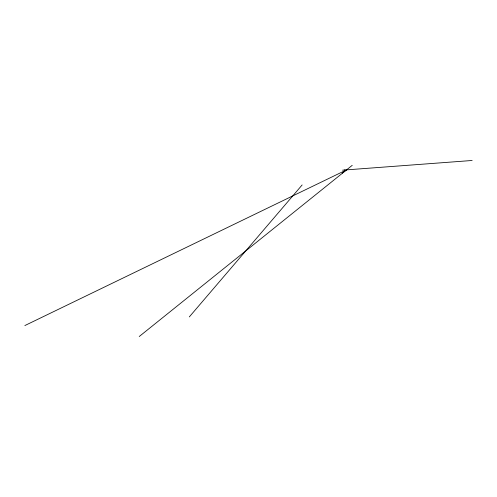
<?xml version="1.0" encoding="UTF-8"?>
<svg xmlns="http://www.w3.org/2000/svg" width="497" height="497" viewBox="0 0 497 497"><rect width="100%" height="100%" fill="white"/><g stroke="black" fill="none" stroke-linecap="round" stroke-linejoin="round"><path stroke-width="0.75" d="M189.314 316.912L302.139 184.946M139.228 336.519L352.224 165.339M342.234 173.111L346.589 169.862L24.85 325.56M345.011 169.986L344.409 170.03M342.582 170.167L472.15 160.481"/></g></svg>
